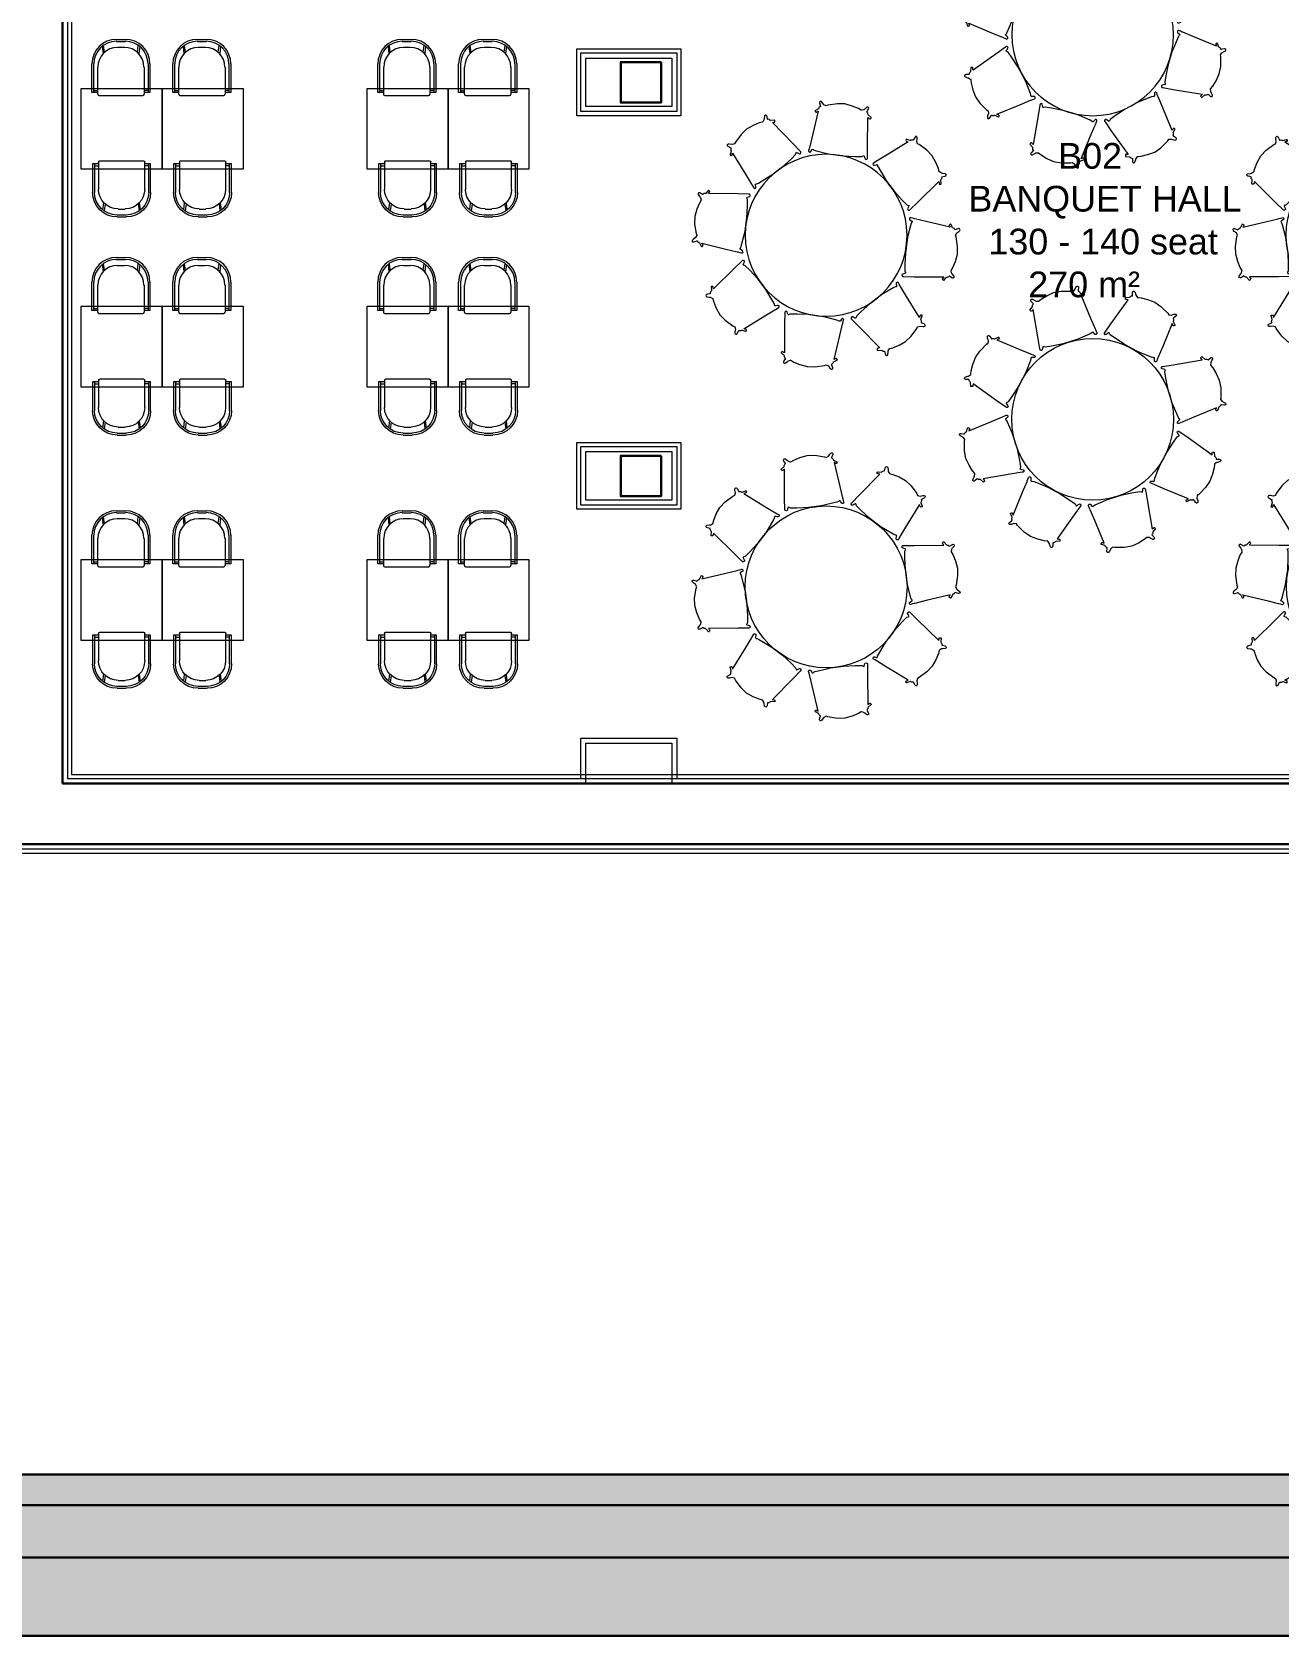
# Model space of a CAD drawing. Header units: millimetres. Extents: x 4346 to 24970, y -10214 to -5839.
# Drawn here: x 7151 to 8384, y -10214 to -8629 of the extents above; entities that cross this region are included whole.
import ezdxf

# ---------------------------------------------------------------- set-up
doc = ezdxf.new("R2010")
doc.units = ezdxf.units.MM
doc.linetypes.add('CONTINUA', pattern=[0])
for name, color, linetype, lineweight in [('Duvar', 7, 'Continuous', 30), ('duvar mevcut', 55, 'Continuous', 30), ('Kolon', 6, 'Continuous', 35), ('kırılabilir duvar', 163, 'Continuous', 30), ('TEFRIS', 11, 'Continuous', 15), ('Tefriş', 31, 'Continuous', 13), ('WL - ALÇIPAN KAPLAMA', 30, 'Continuous', 15), ('YAZıMAHAL', 152, 'Continuous', 20)]:
    doc.layers.add(name, color=color, linetype=linetype, lineweight=lineweight)
doc.styles.add('STYLUS BT', font='stylu.ttf')

# ---------------------------------------------------------------- blocks, each defined once
blk = doc.blocks.new('*U17')
at = {"layer": 'Tefriş'}
blk.add_lwpolyline([(22.8, -23.6), (11.2, -24.9), (7.3, -25.2), (-5.7, -25.2), (-17.2, -24.2), (-23.6, -23.3), (-24.9, -22.5), (-25.4, -22.1), (-25.8, -22.5), (-26.5, -23.9), (-27.1, -25.1), (-27.8, -25.6), (-28.9, -25.1), (-29.3, -24.5), (-29.2, -23.5), (-28, -13.4), (-24.3, 15.6), (-25.7, 14.9), (-26.6, 14.5), (-26.9, 14.8), (-27.2, 15.2), (-27.5, 15.7), (-27.6, 16.1), (-24.2, 18.3), (-23.9, 19), (-23.7, 19.9), (-23.1, 20.6), (-22.5, 21), (-23.7, 23.5), (-23.9, 24.2), (-23.9, 24.5), (-23.9, 24.9), (-23.6, 25.5), (-23, 25.8), (-22.1, 25.6), (-20.1, 23.6), (-19.7, 23.2), (-19.3, 22.8), (-17.2, 22), (-16.9, 21.9), (-13.8, 23.2), (-7.5, 24.9), (-0.1, 25.9), (7.4, 25.1), (16.5, 22.4), (18.2, 21.5), (20.5, 22.4), (22.3, 24.3), (23.3, 25.1), (24.1, 25.3), (24.6, 25.1), (25, 24.7), (25.1, 24.3), (25, 23.6), (23.9, 21.3), (23.5, 20.6), (23.5, 20.5), (23.7, 20.3), (24.1, 19.9), (24.6, 19.2), (24.9, 18.5), (25, 17.9), (25.1, 17.7), (28.1, 15.7), (28.5, 15.2), (28.2, 14.9), (27.6, 14.2), (27.2, 14.1), (26.7, 14.2), (26.3, 14.6), (25.2, 15.4), (27.6, -8.9), (28.8, -20.4), (28.9, -21.1), (29.1, -22.9), (29.3, -24.6), (29.3, -25.1), (29, -25.5), (28.7, -25.8), (28.3, -25.9), (27.7, -25.8), (27.4, -25.6), (27, -25.1), (26.2, -23.4), (26, -22.9), (25.9, -22.8), (25.1, -22.8), (25, -22.8), (24.5, -23.2), (22.8, -23.6)], dxfattribs=at)
blk = doc.blocks.new('*U18')
at = {"layer": 'Tefriş', "color": 0, "linetype": 'ByBlock', "lineweight": -2, "transparency": 16777216}
blk.add_blockref('*U17', (7754.3, 30012), dxfattribs=at)
for p, rotation in [((7680.1, 29980.6), 45), ((7828.9, 29981.7), 315.0000000000001), ((7649.9, 29906), 90), ((7860.2, 29907.6), 270), ((7681.2, 29831.9), 135), ((7830, 29833), 225.0000000000001), ((7755.8, 29801.6), 180)]:
    blk.add_blockref('*U17', p, dxfattribs=dict(at, rotation=rotation))
blk = doc.blocks.new('Yuvarlak yemek masası')
at = {"layer": 'Tefriş'}
blk.add_circle((7755.1, 29906.8), 80, dxfattribs=at)
blk.add_blockref('*U18', (0, 0), dxfattribs=at)
blk = doc.blocks.new('ch')
at = {"layer": 'TEFRIS', "linetype": 'CONTINUA'}
for p, q in [((11846.3, 1963.8), (11846.3, 1969.7)), ((11846.3, 1969.7), (11874.5, 1969.7)), ((11846.3, 1967.7), (11874.5, 1967.7)), ((11848.2, 1967.7), (11848.2, 1963.8)), ((11843.4, 1962.7), (11843.4, 1919.3)), ((11844.6, 1963.8), (11871.5, 1963.8)), ((11891, 1944.4), (11891, 1937.6)), ((11896.8, 1945.4), (11896.8, 1936.6)), ((11898.8, 1945.4), (11898.8, 1936.6)), ((11871.5, 1918.1), (11844.6, 1918.1)), ((11846.3, 1912.3), (11846.3, 1918.1)), ((11848.2, 1914.2), (11848.2, 1918.1)), ((11874.5, 1914.2), (11846.3, 1914.2)), ((11874.5, 1912.3), (11846.3, 1912.3))]:
    blk.add_line(p, q, dxfattribs=at)
at = {"layer": 'TEFRIS'}
for p, q in [((11891.7, 1959.5), (11884.7, 1958.7)), ((11886.1, 1957.3), (11892.8, 1958.2)), ((11891.7, 1922.4), (11884.7, 1923.3)), ((11886.1, 1924.7), (11892.8, 1923.8))]:
    blk.add_line(p, q, dxfattribs=at)
at = {"layer": 'TEFRIS', "linetype": 'CONTINUA'}
for centre, radius, start, end in [((11874.5, 1945.4), 24.3, 0, 90), ((11874.5, 1945.4), 22.4, 0, 90), ((11844.6, 1962.7), 1.17, 90, 180), ((11871.5, 1944.4), 19.4, 0, 90), ((11871.5, 1937.6), 19.4, 270, 0), ((11874.5, 1936.6), 22.4, 270, 0), ((11874.5, 1936.6), 24.3, 270, 0), ((11844.6, 1919.3), 1.17, 180, 270)]:
    blk.add_arc(centre, radius, start, end, dxfattribs=at)

msp = doc.modelspace()

# ---------------------------------------------------------------- hatches: boundary and pattern name
at = {"layer": 'Duvar'}
h = msp.add_hatch(color=256, dxfattribs=at)
h.dxf.hatch_style = 1
h.paths.add_polyline_path([(4423.2, -10136.8), (10254.2, -10136.8), (10254.2, -6058.9), (4423.2, -6058.9)], flags=16)
h.paths.add_polyline_path([(4345.7, -10214.3), (10331.8, -10214.3), (10331.8, -5981.3), (4345.7, -5981.3)])
at = {"layer": 'Duvar', "true_color": 0x636466}
h = msp.add_hatch(color=251, dxfattribs=at)
h.dxf.hatch_style = 1
h.paths.add_polyline_path([(4475, -10085.1), (10202.5, -10085.1), (10202.5, -6110.6), (4475, -6110.6)], flags=16)
h.paths.add_polyline_path([(4423.2, -10136.8), (10254.2, -10136.8), (10254.2, -6058.9), (4423.2, -6058.9)])
at = {"layer": 'Duvar'}
h = msp.add_hatch(color=256, dxfattribs=at)
h.dxf.hatch_style = 1
h.paths.add_polyline_path([(4505.1, -10054.9), (10172.4, -10054.9), (10172.4, -6140.7), (4505.1, -6140.7)], flags=16)
h.paths.add_polyline_path([(4475, -10085.1), (10202.5, -10085.1), (10202.5, -6110.6), (4475, -6110.6)])

# ---------------------------------------------------------------- linework, layer by layer
for points in [[(4345.7, -10214.3), (10331.8, -10214.3), (10331.8, -5981.3), (4345.7, -5981.3)], [(4423.2, -10136.8), (10254.2, -10136.8), (10254.2, -6058.9), (4423.2, -6058.9)], [(4475, -10085.1), (10202.5, -10085.1), (10202.5, -6110.6), (4475, -6110.6)], [(4505.1, -10054.9), (10172.4, -10054.9), (10172.4, -6140.7), (4505.1, -6140.7)]]:
    msp.add_lwpolyline(points, close=True, dxfattribs=at)
at = {"layer": 'duvar mevcut', "lineweight": 30}
for points in [[(7181.3, -8323), (7181.3, -9372)], [(7181.3, -9372), (9226.3, -9372)], [(6574.3, -9432), (9139.3, -9432)]]:
    msp.add_lwpolyline(points, dxfattribs=at)
at = {"layer": 'Kolon', "lineweight": 30}
for points in [[(7773.3, -8659), (7733.3, -8659), (7733.3, -8699), (7773.3, -8699), (7773.3, -8659)], [(7773.3, -9048), (7733.3, -9048), (7733.3, -9088), (7773.3, -9088), (7773.3, -9048)]]:
    msp.add_lwpolyline(points, dxfattribs=at)
at = {"layer": 'kırılabilir duvar', "lineweight": 13}
for points in [[(7698.8, -8655), (7783.8, -8655), (7783.8, -8703), (7698.8, -8703), (7698.8, -8655)], [(7698.8, -9044), (7783.8, -9044), (7783.8, -9092), (7698.8, -9092), (7698.8, -9044)], [(7698.8, -9332), (7783.8, -9332), (7783.8, -9372), (7698.8, -9372), (7698.8, -9332)]]:
    msp.add_lwpolyline(points, dxfattribs=at)
at = {"layer": 'TEFRIS'}
for points in [[(7200, -8685), (7280, -8685), (7280, -8765), (7200, -8765)], [(7280, -8685), (7360, -8685), (7360, -8765), (7280, -8765)], [(7482.6, -8685), (7562.6, -8685), (7562.6, -8765), (7482.6, -8765)], [(7562.6, -8685), (7642.6, -8685), (7642.6, -8765), (7562.6, -8765)], [(7200, -8900.4), (7280, -8900.4), (7280, -8980.4), (7200, -8980.4)], [(7280, -8900.4), (7360, -8900.4), (7360, -8980.4), (7280, -8980.4)], [(7482.6, -8900.4), (7562.6, -8900.4), (7562.6, -8980.4), (7482.6, -8980.4)], [(7562.6, -8900.4), (7642.6, -8900.4), (7642.6, -8980.4), (7562.6, -8980.4)], [(7200, -9150.7), (7280, -9150.7), (7280, -9230.7), (7200, -9230.7)], [(7280, -9150.7), (7360, -9150.7), (7360, -9230.7), (7280, -9230.7)], [(7482.6, -9150.7), (7562.6, -9150.7), (7562.6, -9230.7), (7482.6, -9230.7)], [(7562.6, -9150.7), (7642.6, -9150.7), (7642.6, -9230.7), (7562.6, -9230.7)]]:
    msp.add_lwpolyline(points, close=True, dxfattribs=at)
at = {"layer": 'WL - ALÇIPAN KAPLAMA'}
for points in [[(9217.3, -7497), (9217.3, -7260), (9295.3, -7260), (9295.3, -7299.5), (9686.3, -7299.5), (9686.3, -8381.5), (9295.3, -8381.5), (9295.3, -9441), (6569.3, -9441), (6569.3, -9441)], [(7186.3, -8298.5), (7186.3, -8323), (7186.3, -9367), (7186.3, -9367)], [(7190.3, -8298.5), (7190.3, -8323), (7190.3, -9363), (9217.3, -9363), (9217.3, -9363)], [(7186.3, -9437), (6569.3, -9437), (6569.3, -9250), (6376.3, -9250), (6376.3, -9200), (6569.3, -9200), (6569.3, -9150), (6639.3, -9150), (6639.3, -9367), (7116.3, -9367), (7116.3, -8937), (6852.3, -8937), (6852.3, -8875), (6986.3, -8875), (6986.3, -8817), (7116.3, -8817), (7116.3, -8572), (6246.3, -8572), (6246.3, -8637)], [(7186.3, -9367), (7693.8, -9367), (7693.8, -9327), (7788.8, -9327), (7788.8, -9367), (7900.3, -9367), (7900.3, -9367)], [(7186.3, -9367), (8610.8, -9367), (8610.8, -9327), (8705.8, -9327), (8705.8, -9367), (9221.3, -9367), (9221.3, -9367)], [(9134.3, -9437), (9134.3, -9437), (7186.3, -9437)]]:
    msp.add_lwpolyline(points, dxfattribs=at)
for points in [[(7792.8, -8712), (7689.8, -8712), (7689.8, -8646), (7792.8, -8646)], [(7788.8, -8708), (7693.8, -8708), (7693.8, -8650), (7788.8, -8650)], [(7792.8, -9101), (7689.8, -9101), (7689.8, -9035), (7792.8, -9035)], [(7788.8, -9097), (7693.8, -9097), (7693.8, -9039), (7788.8, -9039)]]:
    msp.add_lwpolyline(points, close=True, dxfattribs=at)

# ---------------------------------------------------------------- block references
at = {"layer": 'TEFRIS', "xscale": -1}
for name, p, rotation in [('Yuvarlak yemek masası', (9388.9, 22241), 163.2574331696358), ('Yuvarlak yemek masası', (-16325.9, 10298.3), 217.2105523414089), ('ch', (9180.9, 3086.7), 90), ('ch', (9260.9, 3086.7), 90), ('ch', (9463.6, 3086.7), 90), ('ch', (9543.6, 3086.7), 90), ('ch', (9180.9, 2871.2), 90), ('ch', (9260.9, 2871.2), 90), ('ch', (9463.6, 2871.2), 90), ('ch', (9543.6, 2871.2), 90), ('Yuvarlak yemek masası', (32733.4, -28306.1), 37.21055234140881), ('ch', (9180.9, 2620.9), 90), ('ch', (9260.9, 2620.9), 90), ('ch', (9463.6, 2620.9), 90), ('ch', (9543.6, 2620.9), 90)]:
    msp.add_blockref(name, p, dxfattribs=dict(at, rotation=rotation))
at = {"layer": 'TEFRIS'}
for name, p, rotation in [('ch', (9180.2, -20535.4), 90.00000000000001), ('ch', (9260.2, -20535.4), 90.00000000000001), ('ch', (9462.8, -20535.4), 90.00000000000001), ('ch', (9542.8, -20535.4), 90.00000000000001), ('Yuvarlak yemek masası', (32733.4, 10298.3), 142.7894476585912), ('ch', (9180.2, -20750.9), 90.00000000000001), ('ch', (9260.2, -20750.9), 90.00000000000001), ('ch', (9462.8, -20750.9), 90.00000000000001), ('ch', (9542.8, -20750.9), 90.00000000000001), ('Yuvarlak yemek masası', (9388.9, -39885.1), 16.74256683036416), ('Yuvarlak yemek masası', (-16325.9, -28306.1), 322.7894476585911), ('ch', (9180.2, -21001.2), 90.00000000000001), ('ch', (9260.2, -21001.2), 90.00000000000001), ('ch', (9462.8, -21001.2), 90.00000000000001), ('ch', (9542.8, -21001.2), 90.00000000000001)]:
    msp.add_blockref(name, p, dxfattribs=dict(at, rotation=rotation))

# ---------------------------------------------------------------- texts
at = {"layer": 'YAZıMAHAL', "lineweight": 5, "insert": (8077.1, -8739), "char_height": 25.402, "width": 319.692, "attachment_point": 1, "style": 'STYLUS BT'}
msp.add_mtext('{\\fArial|b0|i0|c162|p34;         B02\\PBANQUET HALL\\P  130 - 140 seat\\P      \\C1;270 m²}', dxfattribs=at)

doc.saveas('drawing.dxf')
